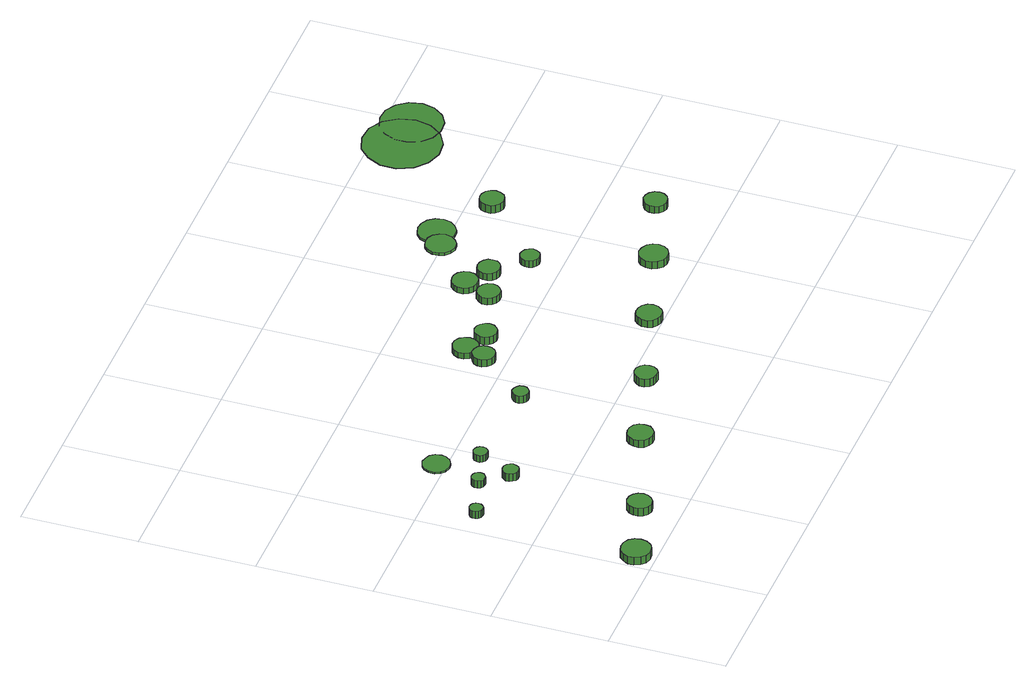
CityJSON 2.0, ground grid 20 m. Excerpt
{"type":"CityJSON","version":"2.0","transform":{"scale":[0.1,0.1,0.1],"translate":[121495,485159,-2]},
"CityObjects":{
"tree1":{"type":"SolitaryVegetationObject","attributes":{"function":"something"},"geometry":[{"type":"MultiSurface","lod":"1","boundaries":[[[0,1,2,3,4,5,6,7,8,9,10,11,12,13,14]],[[15,16,17,18,19,20,21,22,23,24,25,26,27,28,29]],[[0,29,28,1]],[[1,28,27,2]],[[2,27,26,3]],[[3,26,25,4]],[[4,25,24,5]],[[5,24,23,6]],[[6,23,22,7]],[[7,22,21,8]],[[8,21,20,9]],[[9,20,19,10]],[[10,19,18,11]],[[11,18,17,12]],[[12,17,16,13]],[[13,16,15,14]],[[14,15,29,0]]]}]},
"tree2":{"type":"SolitaryVegetationObject","attributes":{"function":"something"},"geometry":[{"type":"MultiSurface","lod":"1","boundaries":[[[30,31,32,33,34,35,36,37,38,39,40,41,42,43,44]],[[45,46,47,48,49,50,51,52,53,54,55,56,57,58,59]],[[30,59,58,31]],[[31,58,57,32]],[[32,57,56,33]],[[33,56,55,34]],[[34,55,54,35]],[[35,54,53,36]],[[36,53,52,37]],[[37,52,51,38]],[[38,51,50,39]],[[39,50,49,40]],[[40,49,48,41]],[[41,48,47,42]],[[42,47,46,43]],[[43,46,45,44]],[[44,45,59,30]]]}]},
"tree3":{"type":"SolitaryVegetationObject","attributes":{"function":"something"},"geometry":[{"type":"MultiSurface","lod":"1","boundaries":[[[60,61,62,63,64,65,66,67,68,69,70,71,72,73,74]],[[75,76,77,78,79,80,81,82,83,84,85,86,87,88,89]],[[60,89,88,61]],[[61,88,87,62]],[[62,87,86,63]],[[63,86,85,64]],[[64,85,84,65]],[[65,84,83,66]],[[66,83,82,67]],[[67,82,81,68]],[[68,81,80,69]],[[69,80,79,70]],[[70,79,78,71]],[[71,78,77,72]],[[72,77,76,73]],[[73,76,75,74]],[[74,75,89,60]]]}]},
"tree4":{"type":"SolitaryVegetationObject","attributes":{"function":"something"},"geometry":[{"type":"MultiSurface","lod":"1","boundaries":[[[90,91,92,93,94,95,96,97,98,99,100,101,102,103,104]],[[105,106,107,108,109,110,111,112,113,114,115,116,117,118,119]],[[90,119,118,91]],[[91,118,117,92]],[[92,117,116,93]],[[93,116,115,94]],[[94,115,114,95]],[[95,114,113,96]],[[96,113,112,97]],[[97,112,111,98]],[[98,111,110,99]],[[99,110,109,100]],[[100,109,108,101]],[[101,108,107,102]],[[102,107,106,103]],[[103,106,105,104]],[[104,105,119,90]]]}]},
"tree5":{"type":"SolitaryVegetationObject","attributes":{"function":"something"}},
"tree6":{"type":"SolitaryVegetationObject","attributes":{"function":"something"},"geometry":[{"type":"MultiSurface","lod":"1","boundaries":[[[120,121,122,123,124,125,126,127,128,129,130,131,132,133,134]],[[135,136,137,138,139,140,141,142,143,144,145,146,147,148,149]],[[120,149,148,121]],[[121,148,147,122]],[[122,147,146,123]],[[123,146,145,124]],[[124,145,144,125]],[[125,144,143,126]],[[126,143,142,127]],[[127,142,141,128]],[[128,141,140,129]],[[129,140,139,130]],[[130,139,138,131]],[[131,138,137,132]],[[132,137,136,133]],[[133,136,135,134]],[[134,135,149,120]]]}]},
"tree7":{"type":"SolitaryVegetationObject","attributes":{"function":"something"},"geometry":[{"type":"MultiSurface","lod":"1","boundaries":[[[150,151,152,153,154,155,156,157,158,159,160,161,162,163,164]],[[165,166,167,168,169,170,171,172,173,174,175,176,177,178,179]],[[150,179,178,151]],[[151,178,177,152]],[[152,177,176,153]],[[153,176,175,154]],[[154,175,174,155]],[[155,174,173,156]],[[156,173,172,157]],[[157,172,171,158]],[[158,171,170,159]],[[159,170,169,160]],[[160,169,168,161]],[[161,168,167,162]],[[162,167,166,163]],[[163,166,165,164]],[[164,165,179,150]]]}]},
"tree8":{"type":"SolitaryVegetationObject","attributes":{"function":"something"},"geometry":[{"type":"MultiSurface","lod":"1","boundaries":[[[180,181,182,183,184,185,186,187,188,189,190,191,192,193,194]],[[195,196,197,198,199,200,201,202,203,204,205,206,207,208,209]],[[180,209,208,181]],[[181,208,207,182]],[[182,207,206,183]],[[183,206,205,184]],[[184,205,204,185]],[[185,204,203,186]],[[186,203,202,187]],[[187,202,201,188]],[[188,201,200,189]],[[189,200,199,190]],[[190,199,198,191]],[[191,198,197,192]],[[192,197,196,193]],[[193,196,195,194]],[[194,195,209,180]]]}]},
"tree9":{"type":"SolitaryVegetationObject","attributes":{"function":"something"}},
"tree10":{"type":"SolitaryVegetationObject","attributes":{"function":"something"},"geometry":[{"type":"MultiSurface","lod":"1","boundaries":[[[210,211,212,213,214,215,216,217,218,219,220,221,222,223,224]],[[225,226,227,228,229,230,231,232,233,234,235,236,237,238,239]],[[210,239,238,211]],[[211,238,237,212]],[[212,237,236,213]],[[213,236,235,214]],[[214,235,234,215]],[[215,234,233,216]],[[216,233,232,217]],[[217,232,231,218]],[[218,231,230,219]],[[219,230,229,220]],[[220,229,228,221]],[[221,228,227,222]],[[222,227,226,223]],[[223,226,225,224]],[[224,225,239,210]]]}]},
"tree11":{"type":"SolitaryVegetationObject","attributes":{"function":"something"}},
"tree12":{"type":"SolitaryVegetationObject","attributes":{"function":"something"},"geometry":[{"type":"MultiSurface","lod":"1","boundaries":[[[240,241,242,243,244,245,246,247,248,249,250,251,252,253,254]],[[255,256,257,258,259,260,261,262,263,264,265,266,267,268,269]],[[240,269,268,241]],[[241,268,267,242]],[[242,267,266,243]],[[243,266,265,244]],[[244,265,264,245]],[[245,264,263,246]],[[246,263,262,247]],[[247,262,261,248]],[[248,261,260,249]],[[249,260,259,250]],[[250,259,258,251]],[[251,258,257,252]],[[252,257,256,253]],[[253,256,255,254]],[[254,255,269,240]]]}]},
"tree13":{"type":"SolitaryVegetationObject","attributes":{"function":"something"}},
"tree14":{"type":"SolitaryVegetationObject","attributes":{"function":"something"},"geometry":[{"type":"MultiSurface","lod":"1","boundaries":[[[270,271,272,273,274,275,276,277,278,279,280,281,282,283,284]],[[285,286,287,288,289,290,291,292,293,294,295,296,297,298,299]],[[270,299,298,271]],[[271,298,297,272]],[[272,297,296,273]],[[273,296,295,274]],[[274,295,294,275]],[[275,294,293,276]],[[276,293,292,277]],[[277,292,291,278]],[[278,291,290,279]],[[279,290,289,280]],[[280,289,288,281]],[[281,288,287,282]],[[282,287,286,283]],[[283,286,285,284]],[[284,285,299,270]]]}]},
"tree15":{"type":"SolitaryVegetationObject","attributes":{"function":"something"}},
"tree16":{"type":"SolitaryVegetationObject","attributes":{"function":"something"}},
"tree17":{"type":"SolitaryVegetationObject","attributes":{"function":"something"},"geometry":[{"type":"MultiSurface","lod":"1","boundaries":[[[300,301,302,303,304,305,306,307,308,309,310,311,312,313,314]],[[315,316,317,318,319,320,321,322,323,324,325,326,327,328,329]],[[300,329,328,301]],[[301,328,327,302]],[[302,327,326,303]],[[303,326,325,304]],[[304,325,324,305]],[[305,324,323,306]],[[306,323,322,307]],[[307,322,321,308]],[[308,321,320,309]],[[309,320,319,310]],[[310,319,318,311]],[[311,318,317,312]],[[312,317,316,313]],[[313,316,315,314]],[[314,315,329,300]]]}]},
"tree18":{"type":"SolitaryVegetationObject","attributes":{"function":"something"},"geometry":[{"type":"MultiSurface","lod":"1","boundaries":[[[330,331,332,333,334,335,336,337,338,339,340,341,342,343,344]],[[345,346,347,348,349,350,351,352,353,354,355,356,357,358,359]],[[330,359,358,331]],[[331,358,357,332]],[[332,357,356,333]],[[333,356,355,334]],[[334,355,354,335]],[[335,354,353,336]],[[336,353,352,337]],[[337,352,351,338]],[[338,351,350,339]],[[339,350,349,340]],[[340,349,348,341]],[[341,348,347,342]],[[342,347,346,343]],[[343,346,345,344]],[[344,345,359,330]]]}]},
"tree19":{"type":"SolitaryVegetationObject","attributes":{"function":"something"},"geometry":[{"type":"MultiSurface","lod":"1","boundaries":[[[360,361,362,363,364,365,366,367,368,369,370,371,372,373,374]],[[375,376,377,378,379,380,381,382,383,384,385,386,387,388,389]],[[360,389,388,361]],[[361,388,387,362]],[[362,387,386,363]],[[363,386,385,364]],[[364,385,384,365]],[[365,384,383,366]],[[366,383,382,367]],[[367,382,381,368]],[[368,381,380,369]],[[369,380,379,370]],[[370,379,378,371]],[[371,378,377,372]],[[372,377,376,373]],[[373,376,375,374]],[[374,375,389,360]]]}]},
"tree20":{"type":"SolitaryVegetationObject","attributes":{"function":"something"},"geometry":[{"type":"MultiSurface","lod":"1","boundaries":[[[390,391,392,393,394,395,396,397,398,399,400,401,402,403,404]],[[405,406,407,408,409,410,411,412,413,414,415,416,417,418,419]],[[390,419,418,391]],[[391,418,417,392]],[[392,417,416,393]],[[393,416,415,394]],[[394,415,414,395]],[[395,414,413,396]],[[396,413,412,397]],[[397,412,411,398]],[[398,411,410,399]],[[399,410,409,400]],[[400,409,408,401]],[[401,408,407,402]],[[402,407,406,403]],[[403,406,405,404]],[[404,405,419,390]]]}]},
"tree21":{"type":"SolitaryVegetationObject","attributes":{"function":"something"},"geometry":[{"type":"MultiSurface","lod":"1","boundaries":[[[420,421,422,423,424,425,426,427,428,429,430,431,432,433,434]],[[435,436,437,438,439,440,441,442,443,444,445,446,447,448,449]],[[420,449,448,421]],[[421,448,447,422]],[[422,447,446,423]],[[423,446,445,424]],[[424,445,444,425]],[[425,444,443,426]],[[426,443,442,427]],[[427,442,441,428]],[[428,441,440,429]],[[429,440,439,430]],[[430,439,438,431]],[[431,438,437,432]],[[432,437,436,433]],[[433,436,435,434]],[[434,435,449,420]]]}]},
"tree22":{"type":"SolitaryVegetationObject","attributes":{"function":"something"},"geometry":[{"type":"MultiSurface","lod":"1","boundaries":[[[450,451,452,453,454,455,456,457,458,459,460,461,462,463,464]],[[465,466,467,468,469,470,471,472,473,474,475,476,477,478,479]],[[450,479,478,451]],[[451,478,477,452]],[[452,477,476,453]],[[453,476,475,454]],[[454,475,474,455]],[[455,474,473,456]],[[456,473,472,457]],[[457,472,471,458]],[[458,471,470,459]],[[459,470,469,460]],[[460,469,468,461]],[[461,468,467,462]],[[462,467,466,463]],[[463,466,465,464]],[[464,465,479,450]]]}]},
"tree23":{"type":"SolitaryVegetationObject","attributes":{"function":"something"},"geometry":[{"type":"MultiSurface","lod":"1","boundaries":[[[480,481,482,483,484,485,486,487,488,489,490,491,492,493,494]],[[495,496,497,498,499,500,501,502,503,504,505,506,507,508,509]],[[480,509,508,481]],[[481,508,507,482]],[[482,507,506,483]],[[483,506,505,484]],[[484,505,504,485]],[[485,504,503,486]],[[486,503,502,487]],[[487,502,501,488]],[[488,501,500,489]],[[489,500,499,490]],[[490,499,498,491]],[[491,498,497,492]],[[492,497,496,493]],[[493,496,495,494]],[[494,495,509,480]]]}]},
"tree24":{"type":"SolitaryVegetationObject","attributes":{"function":"something"},"geometry":[{"type":"MultiSurface","lod":"1","boundaries":[[[510,511,512,513,514,515,516,517,518,519,520,521,522,523,524]],[[525,526,527,528,529,530,531,532,533,534,535,536,537,538,539]],[[510,539,538,511]],[[511,538,537,512]],[[512,537,536,513]],[[513,536,535,514]],[[514,535,534,515]],[[515,534,533,516]],[[516,533,532,517]],[[517,532,531,518]],[[518,531,530,519]],[[519,530,529,520]],[[520,529,528,521]],[[521,528,527,522]],[[522,527,526,523]],[[523,526,525,524]],[[524,525,539,510]]]}]},
"tree25":{"type":"SolitaryVegetationObject","attributes":{"function":"something"},"geometry":[{"type":"MultiSurface","lod":"1","boundaries":[[[540,541,542,543,544,545,546,547,548,549,550,551,552,553,554]],[[555,556,557,558,559,560,561,562,563,564,565,566,567,568,569]],[[540,569,568,541]],[[541,568,567,542]],[[542,567,566,543]],[[543,566,565,544]],[[544,565,564,545]],[[545,564,563,546]],[[546,563,562,547]],[[547,562,561,548]],[[548,561,560,549]],[[549,560,559,550]],[[550,559,558,551]],[[551,558,557,552]],[[552,557,556,553]],[[553,556,555,554]],[[554,555,569,540]]]}]},
"tree26":{"type":"SolitaryVegetationObject","attributes":{"function":"something"}},
"tree27":{"type":"SolitaryVegetationObject","attributes":{"function":"something"},"geometry":[{"type":"MultiSurface","lod":"1","boundaries":[[[570,571,572,573,574,575,576,577,578,579,580,581,582,583,584]],[[585,586,587,588,589,590,591,592,593,594,595,596,597,598,599]],[[570,599,598,571]],[[571,598,597,572]],[[572,597,596,573]],[[573,596,595,574]],[[574,595,594,575]],[[575,594,593,576]],[[576,593,592,577]],[[577,592,591,578]],[[578,591,590,579]],[[579,590,589,580]],[[580,589,588,581]],[[581,588,587,582]],[[582,587,586,583]],[[583,586,585,584]],[[584,585,599,570]]]}]},
"tree28":{"type":"SolitaryVegetationObject","attributes":{"function":"something"}},
"tree29":{"type":"SolitaryVegetationObject","attributes":{"function":"something"},"geometry":[{"type":"MultiSurface","lod":"1","boundaries":[[[600,601,602,603,604,605,606,607,608,609,610,611,612,613,614]],[[615,616,617,618,619,620,621,622,623,624,625,626,627,628,629]],[[600,629,628,601]],[[601,628,627,602]],[[602,627,626,603]],[[603,626,625,604]],[[604,625,624,605]],[[605,624,623,606]],[[606,623,622,607]],[[607,622,621,608]],[[608,621,620,609]],[[609,620,619,610]],[[610,619,618,611]],[[611,618,617,612]],[[612,617,616,613]],[[613,616,615,614]],[[614,615,629,600]]]}]},
"tree30":{"type":"SolitaryVegetationObject","attributes":{"function":"something"}},
"tree31":{"type":"SolitaryVegetationObject","attributes":{"function":"something"}},
"tree32":{"type":"SolitaryVegetationObject","attributes":{"function":"something"},"geometry":[{"type":"MultiSurface","lod":"1","boundaries":[[[630,631,632,633,634,635,636,637,638,639,640,641,642,643,644]],[[645,646,647,648,649,650,651,652,653,654,655,656,657,658,659]],[[630,659,658,631]],[[631,658,657,632]],[[632,657,656,633]],[[633,656,655,634]],[[634,655,654,635]],[[635,654,653,636]],[[636,653,652,637]],[[637,652,651,638]],[[638,651,650,639]],[[639,650,649,640]],[[640,649,648,641]],[[641,648,647,642]],[[642,647,646,643]],[[643,646,645,644]],[[644,645,659,630]]]}]},
"tree33":{"type":"SolitaryVegetationObject","attributes":{"function":"something"},"geometry":[{"type":"MultiSurface","lod":"1","boundaries":[[[660,661,662,663,664,665,666,667,668,669,670,671,672,673,674]],[[675,676,677,678,679,680,681,682,683,684,685,686,687,688,689]],[[660,689,688,661]],[[661,688,687,662]],[[662,687,686,663]],[[663,686,685,664]],[[664,685,684,665]],[[665,684,683,666]],[[666,683,682,667]],[[667,682,681,668]],[[668,681,680,669]],[[669,680,679,670]],[[670,679,678,671]],[[671,678,677,672]],[[672,677,676,673]],[[673,676,675,674]],[[674,675,689,660]]]}]},
"tree34":{"type":"SolitaryVegetationObject","attributes":{"function":"something"}},
"tree35":{"type":"SolitaryVegetationObject","attributes":{"function":"something"},"geometry":[{"type":"MultiSurface","lod":"1","boundaries":[[[690,691,692,693,694,695,696,697,698,699,700,701,702,703,704]],[[705,706,707,708,709,710,711,712,713,714,715,716,717,718,719]],[[690,719,718,691]],[[691,718,717,692]],[[692,717,716,693]],[[693,716,715,694]],[[694,715,714,695]],[[695,714,713,696]],[[696,713,712,697]],[[697,712,711,698]],[[698,711,710,699]],[[699,710,709,700]],[[700,709,708,701]],[[701,708,707,702]],[[702,707,706,703]],[[703,706,705,704]],[[704,705,719,690]]]}]},
"tree36":{"type":"SolitaryVegetationObject","attributes":{"function":"something"},"geometry":[{"type":"MultiSurface","lod":"1","boundaries":[[[720,721,722,723,724,725,726,727,728,729,730,731,732,733,734]],[[735,736,737,738,739,740,741,742,743,744,745,746,747,748,749]],[[720,749,748,721]],[[721,748,747,722]],[[722,747,746,723]],[[723,746,745,724]],[[724,745,744,725]],[[725,744,743,726]],[[726,743,742,727]],[[727,742,741,728]],[[728,741,740,729]],[[729,740,739,730]],[[730,739,738,731]],[[731,738,737,732]],[[732,737,736,733]],[[733,736,735,734]],[[734,735,749,720]]]}]}
},
"vertices":[
[56,34,25],[54,44,25],[48,53,25],[39,58,25],[28,59,25],[18,56,25],[11,49,25],[6,39,25],[6,29,25],[11,19,25],[18,12,25],[28,9,25],[39,10,25],[48,15,25],[54,24,25],[54,24,10],[48,15,10],[39,10,10],[28,9,10],[18,12,10],[11,19,10],[6,29,10],[6,39,10],[11,49,10],[18,56,10],[28,59,10],[39,58,10],[48,53,10],[54,44,10],[56,34,10],
[61,312,24],[60,317,24],[57,321,24],[53,323,24],[48,324,24],[44,322,24],[40,319,24],[38,315,24],[38,310,24],[40,306,24],[44,302,24],[48,301,24],[53,301,24],[57,304,24],[60,308,24],[60,308,10],[57,304,10],[53,301,10],[48,301,10],[44,302,10],[40,306,10],[38,310,10],[38,315,10],[40,319,10],[44,322,10],[48,324,10],[53,323,10],[57,321,10],[60,317,10],[61,312,10],
[172,70,25],[170,79,25],[165,86,25],[158,90,25],[149,91,25],[141,88,25],[134,82,25],[131,74,25],[131,66,25],[134,58,25],[141,52,25],[149,49,25],[158,50,25],[165,55,25],[170,62,25],[170,62,10],[165,55,10],[158,50,10],[149,49,10],[141,52,10],[134,58,10],[131,66,10],[131,74,10],[134,82,10],[141,88,10],[149,91,10],[158,90,10],[165,86,10],[170,79,10],[172,70,10],
[139,336,24],[138,341,24],[135,345,24],[131,347,24],[126,348,24],[121,346,24],[118,343,24],[116,339,24],[116,334,24],[118,329,24],[121,326,24],[126,325,24],[131,325,24],[135,328,24],[138,331,24],[138,331,10],[135,328,10],[131,325,10],[126,325,10],[121,326,10],[118,329,10],[116,334,10],[116,339,10],[118,343,10],[121,346,10],[126,348,10],[131,347,10],[135,345,10],[138,341,10],[139,336,10],
[177,294,25],[175,299,25],[172,304,25],[167,307,25],[161,307,25],[156,306,25],[152,302,25],[149,297,25],[149,291,25],[152,286,25],[156,282,25],[161,280,25],[167,281,25],[172,283,25],[175,288,25],[175,288,10],[172,283,10],[167,281,10],[161,280,10],[156,282,10],[152,286,10],[149,291,10],[149,297,10],[152,302,10],[156,306,10],[161,307,10],[167,307,10],[172,304,10],[175,299,10],[177,294,10],
[176,416,13],[174,426,13],[168,434,13],[159,438,13],[150,440,13],[140,436,13],[133,430,13],[129,421,13],[129,411,13],[133,402,13],[140,396,13],[150,393,13],[159,394,13],[168,399,13],[174,407,13],[174,407,10],[168,399,10],[159,394,10],[150,393,10],[140,396,10],[133,402,10],[129,411,10],[129,421,10],[133,430,10],[140,436,10],[150,440,10],[159,438,10],[168,434,10],[174,426,10],[176,416,10],
[206,356,23],[205,361,23],[202,365,23],[198,367,23],[193,368,23],[188,366,23],[184,363,23],[182,358,23],[182,353,23],[184,349,23],[188,345,23],[193,344,23],[198,344,23],[202,347,23],[205,351,23],[205,351,10],[202,347,10],[198,344,10],[193,344,10],[188,345,10],[184,349,10],[182,353,10],[182,358,10],[184,363,10],[188,366,10],[193,368,10],[198,367,10],[202,365,10],[205,361,10],[206,356,10],
[347,130,24],[346,139,24],[340,147,24],[332,151,24],[323,152,24],[314,149,24],[307,143,24],[304,135,24],[304,126,24],[307,117,24],[314,111,24],[323,108,24],[332,109,24],[340,114,24],[346,121,24],[346,121,10],[340,114,10],[332,109,10],[323,108,10],[314,111,10],[307,117,10],[304,126,10],[304,135,10],[307,143,10],[314,149,10],[323,152,10],[332,151,10],[340,147,10],[346,139,10],[347,130,10],
[379,348,24],[378,354,24],[374,358,24],[369,361,24],[363,362,24],[358,360,24],[354,356,24],[351,351,24],[351,345,24],[354,340,24],[358,336,24],[363,334,24],[369,335,24],[374,338,24],[378,342,24],[378,342,10],[374,338,10],[369,335,10],[363,334,10],[358,336,10],[354,340,10],[351,345,10],[351,351,10],[354,356,10],[358,360,10],[363,362,10],[369,361,10],[374,358,10],[378,354,10],[379,348,10],
[497,175,25],[496,183,25],[491,189,25],[484,193,25],[476,194,25],[469,191,25],[463,186,25],[459,179,25],[459,171,25],[463,163,25],[469,158,25],[476,156,25],[484,156,25],[491,160,25],[496,167,25],[496,167,10],[491,160,10],[484,156,10],[476,156,10],[469,158,10],[463,163,10],[459,171,10],[459,179,10],[463,186,10],[469,191,10],[476,194,10],[484,193,10],[491,189,10],[496,183,10],[497,175,10],
[460,438,24],[459,445,24],[454,452,24],[447,456,24],[439,457,24],[432,454,24],[426,449,24],[422,442,24],[422,434,24],[426,426,24],[432,421,24],[439,418,24],[447,419,24],[454,423,24],[459,430,24],[459,430,10],[454,423,10],[447,419,10],[439,418,10],[432,421,10],[426,426,10],[422,434,10],[422,442,10],[426,449,10],[432,454,10],[439,457,10],[447,456,10],[454,452,10],[459,445,10],[460,438,10],
[476,473,21],[474,482,21],[469,489,21],[461,494,21],[452,495,21],[443,492,21],[437,486,21],[433,478,21],[433,469,21],[437,460,21],[443,454,21],[452,451,21],[461,452,21],[469,457,21],[474,464,21],[474,464,10],[469,457,10],[461,452,10],[452,451,10],[443,454,10],[437,460,10],[433,469,10],[433,478,10],[437,486,10],[443,492,10],[452,495,10],[461,494,10],[469,489,10],[474,482,10],[476,473,10],
[517,454,25],[515,461,25],[510,468,25],[504,472,25],[496,473,25],[488,470,25],[483,465,25],[479,458,25],[479,450,25],[483,443,25],[488,438,25],[496,435,25],[504,436,25],[510,440,25],[515,446,25],[515,446,10],[510,440,10],[504,436,10],[496,435,10],[488,438,10],[483,443,10],[479,450,10],[479,458,10],[483,465,10],[488,470,10],[496,473,10],[504,472,10],[510,468,10],[515,461,10],[517,454,10],
[652,223,25],[650,232,25],[644,239,25],[637,243,25],[627,244,25],[619,242,25],[612,236,25],[608,227,25],[608,218,25],[612,210,25],[619,204,25],[627,201,25],[637,202,25],[644,206,25],[650,214,25],[650,214,11],[644,206,11],[637,202,11],[627,201,11],[619,204,11],[612,210,11],[608,218,11],[608,227,11],[612,236,11],[619,242,11],[627,244,11],[637,243,11],[644,239,11],[650,232,11],[652,223,11],
[621,485,23],[619,494,23],[614,500,23],[607,504,23],[599,505,23],[591,503,23],[585,497,23],[581,490,23],[581,481,23],[585,474,23],[591,468,23],[599,466,23],[607,466,23],[614,471,23],[619,477,23],[619,477,10],[614,471,10],[607,466,10],[599,466,10],[591,468,10],[585,474,10],[581,481,10],[581,490,10],[585,497,10],[591,503,10],[599,505,10],[607,504,10],[614,500,10],[619,494,10],[621,485,10],
[641,532,21],[639,541,21],[633,549,21],[625,553,21],[616,554,21],[607,551,21],[600,545,21],[596,537,21],[596,527,21],[600,519,21],[607,513,21],[616,510,21],[625,511,21],[633,515,21],[639,523,21],[639,523,10],[633,515,10],[625,511,10],[616,510,10],[607,513,10],[600,519,10],[596,527,10],[596,537,10],[600,545,10],[607,551,10],[616,554,10],[625,553,10],[633,549,10],[639,541,10],[641,532,10],
[680,506,24],[679,514,24],[674,520,24],[667,524,24],[659,525,24],[651,523,24],[645,517,24],[642,510,24],[642,502,24],[645,495,24],[651,489,24],[659,487,24],[667,488,24],[674,492,24],[679,498,24],[679,498,10],[674,492,10],[667,488,10],[659,487,10],[651,489,10],[645,495,10],[642,502,10],[642,510,10],[645,517,10],[651,523,10],[659,525,10],[667,524,10],[674,520,10],[679,514,10],[680,506,10],
[730,455,23],[728,461,23],[724,467,23],[718,470,23],[711,471,23],[705,469,23],[700,464,23],[697,458,23],[697,451,23],[700,445,23],[705,440,23],[711,438,23],[718,439,23],[724,442,23],[728,448,23],[728,448,10],[724,442,10],[718,439,10],[711,438,10],[705,440,10],[700,445,10],[697,451,10],[697,458,10],[700,464,10],[705,469,10],[711,471,10],[718,470,10],[724,467,10],[728,461,10],[730,455,10],
[806,268,25],[804,278,25],[798,286,25],[789,291,25],[779,293,25],[769,289,25],[762,283,25],[758,273,25],[758,263,25],[762,254,25],[769,247,25],[779,244,25],[789,245,25],[798,250,25],[804,258,25],[804,258,11],[798,250,11],[789,245,11],[779,244,11],[769,247,11],[762,254,11],[758,263,11],[758,273,11],[762,283,11],[769,289,11],[779,293,11],[789,291,11],[798,286,11],[804,278,11],[806,268,11],
[730,604,15],[727,614,15],[721,623,15],[712,628,15],[701,629,15],[691,626,15],[683,619,15],[679,609,15],[679,598,15],[683,589,15],[691,582,15],[701,578,15],[712,579,15],[721,585,15],[727,593,15],[727,593,10],[721,585,10],[712,579,10],[701,578,10],[691,582,10],[683,589,10],[679,598,10],[679,609,10],[683,619,10],[691,626,10],[701,629,10],[712,628,10],[721,623,10],[727,614,10],[730,604,10],
[768,621,14],[765,634,14],[757,645,14],[746,651,14],[733,653,14],[720,649,14],[710,640,14],[705,628,14],[705,615,14],[710,603,14],[720,594,14],[733,590,14],[746,591,14],[757,598,14],[765,608,14],[765,608,10],[757,598,10],[746,591,10],[733,590,10],[720,594,10],[710,603,10],[705,615,10],[705,628,10],[710,640,10],[720,649,10],[733,653,10],[746,651,10],[757,645,10],[765,634,10],[768,621,10],
[854,562,25],[852,570,25],[847,577,25],[839,581,25],[831,582,25],[823,580,25],[816,574,25],[813,566,25],[813,557,25],[816,550,25],[823,544,25],[831,541,25],[839,542,25],[847,546,25],[852,553,25],[852,553,10],[847,546,10],[839,542,10],[831,541,10],[823,544,10],[816,550,10],[813,557,10],[813,566,10],[816,574,10],[823,580,10],[831,582,10],[839,581,10],[847,577,10],[852,570,10],[854,562,10],
[938,313,25],[936,321,25],[931,328,25],[924,332,25],[916,333,25],[908,330,25],[902,325,25],[899,317,25],[899,309,25],[902,301,25],[908,296,25],[916,293,25],[924,294,25],[931,298,25],[936,305,25],[936,305,11],[931,298,11],[924,294,11],[916,293,11],[908,296,11],[902,301,11],[899,309,11],[899,317,11],[902,325,11],[908,330,11],[916,333,11],[924,332,11],[931,328,11],[936,321,11],[938,313,11],
[1006,752,11],[1000,779,11],[984,802,11],[960,816,11],[932,818,11],[906,810,11],[886,791,11],[874,766,11],[874,739,11],[886,713,11],[906,695,11],[932,686,11],[960,689,11],[984,703,11],[1000,725,11],[1000,725,10],[984,703,10],[960,689,10],[932,686,10],[906,695,10],[886,713,10],[874,739,10],[874,766,10],[886,791,10],[906,810,10],[932,818,10],[960,816,10],[984,802,10],[1000,779,10],[1006,752,10],
[1051,756,11],[1046,778,11],[1033,796,11],[1014,807,11],[992,809,11],[971,802,11],[955,788,11],[946,767,11],[946,745,11],[955,725,11],[971,710,11],[992,704,11],[1014,706,11],[1033,717,11],[1046,735,11],[1046,735,10],[1033,717,10],[1014,706,10],[992,704,10],[971,710,10],[955,725,10],[946,745,10],[946,767,10],[955,788,10],[971,802,10],[992,809,10],[1014,807,10],[1033,796,10],[1046,778,10],[1051,756,10]
]}
